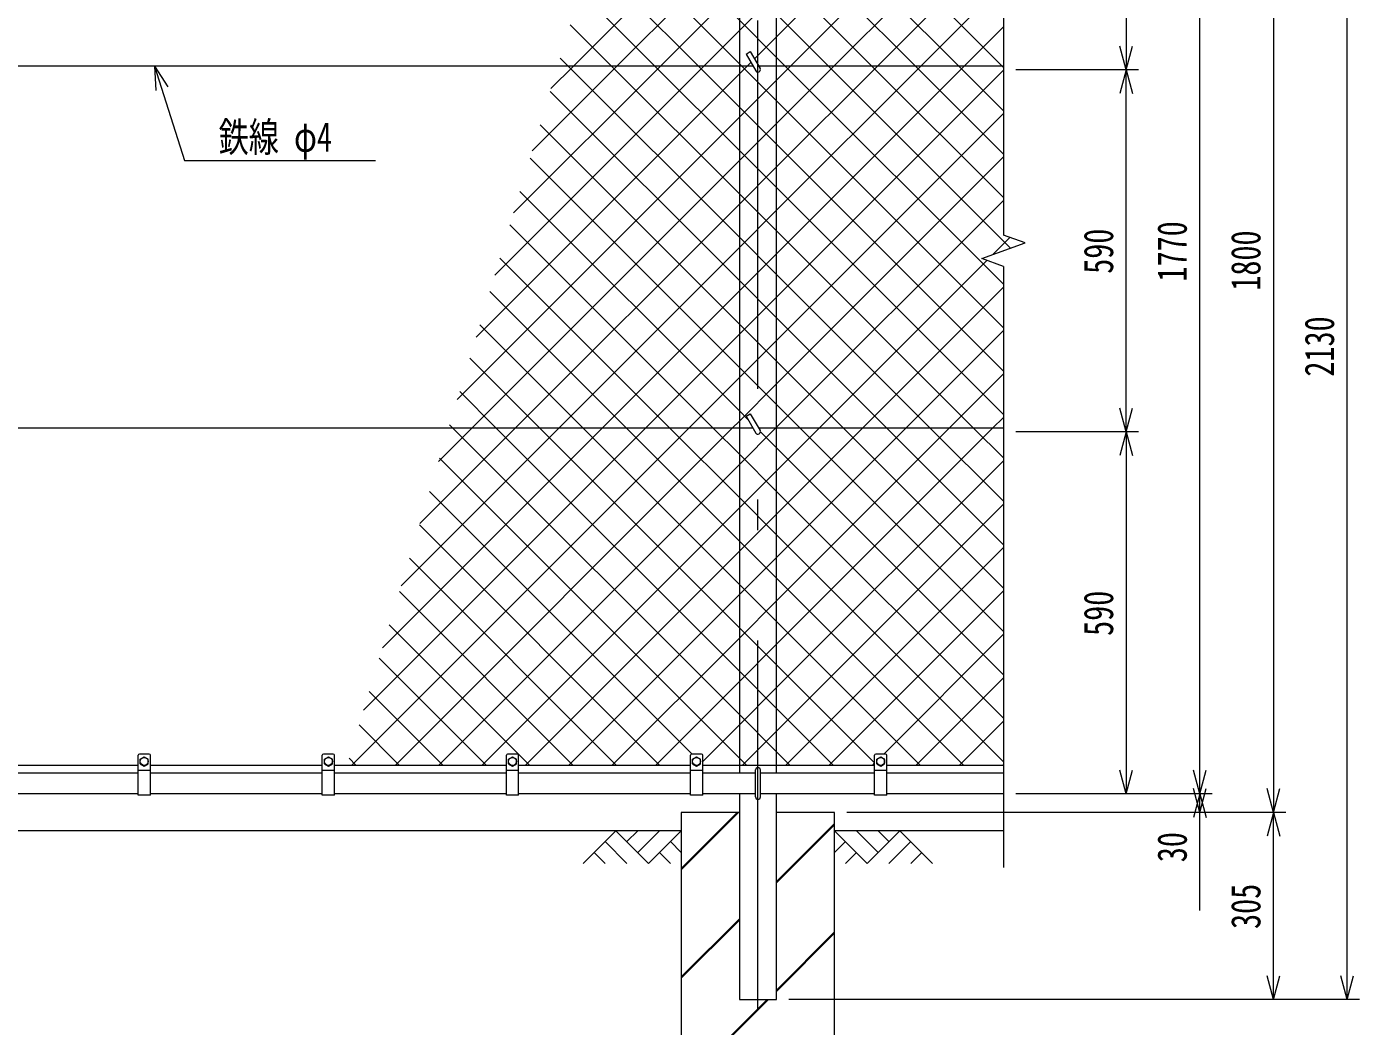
# Model space of a CAD drawing. Units: millimetres, scale not verified. Extents: x -5699 to 5699, y -3329 to 3329.
# Drawn here: x -4075 to -1904, y -1248 to 381 of the extents above; entities that cross this region are included whole.
import ezdxf
from ezdxf.enums import TextEntityAlignment as Align

# ---------------------------------------------------------------- set-up
doc = ezdxf.new("R2010")
doc.units = ezdxf.units.MM
doc.header["$LTSCALE"] = 20
doc.linetypes.add('USER1', pattern=[50.5, 30, -9, 2.5, -9])
for name, color, linetype, lineweight in [('0-0_1', 1, 'Continuous', 9), ('0-1_2', 7, 'Continuous', 13), ('0-2_3', 3, 'Continuous', 13), ('0-3_26', 2, 'USER1', 13), ('0-4_27', 7, 'Continuous', 13), ('0-5_29', 7, 'Continuous', 13), ('0-6_4', 7, 'Continuous', 9), ('0-7_25', 7, 'Continuous', 9), ('0-8_28', 7, 'Continuous', 13)]:
    doc.layers.add(name, color=color, linetype=linetype, lineweight=lineweight)
doc.styles.add('ＭＳ ゴシック', font='')
doc.styles.get('ＭＳ ゴシック').set_extended_font_data('MS Gothic')

msp = doc.modelspace()

# ---------------------------------------------------------------- linework, layer by layer
at = {"layer": '0-0_1'}
for p, q in [((-2913.8, 866.62), (-2913.8, -835.38)), ((-2853.3, -835.38), (-2853.3, 866.62)), ((-3893.55, -835.38), (-4173.55, -835.38)), ((-3593.55, -835.38), (-3873.55, -835.38)), ((-3293.55, -835.38), (-3573.55, -835.38)), ((-2993.55, -835.38), (-3273.55, -835.38)), ((-2887.55, -835.38), (-2973.55, -835.38)), ((-2693.55, -835.38), (-2879.55, -835.38)), ((-2483.55, -835.38), (-2673.55, -835.38)), ((-3893.55, -869.38), (-4173.55, -869.38)), ((-3593.55, -869.38), (-3873.55, -869.38)), ((-3293.55, -869.38), (-3573.55, -869.38)), ((-2993.55, -869.38), (-3273.55, -869.38)), ((-2887.55, -869.38), (-2973.55, -869.38)), ((-2693.55, -869.38), (-2879.55, -869.38)), ((-2483.55, -869.38), (-2673.55, -869.38))]:
    msp.add_line(p, q, dxfattribs=at)
msp.add_lwpolyline([(-2913.8, -869.38), (-2913.8, -1204.38), (-2853.3, -1204.38), (-2853.3, -869.38)], dxfattribs=at)
at = {"layer": '0-1_2'}
for p, q in [((-2556.35, 316.62), (-2853.3, 613.57)), ((-3183.95, 316.62), (-2913.8, 586.77)), ((-2759.68, 316.62), (-2483.55, 592.76)), ((-2627.06, 316.62), (-2853.3, 542.86)), ((-2688.97, 316.62), (-2483.55, 522.05)), ((-3113.24, 316.62), (-2913.8, 516.06)), ((-2980.62, 316.62), (-3156.6, 492.61)), ((-2697.77, 316.62), (-2853.3, 472.15)), ((-3051.33, 316.62), (-3172.98, 438.28)), ((-3042.53, 316.62), (-2913.8, 445.35)), ((-2618.26, 316.62), (-2483.55, 451.34)), ((-3122.04, 316.62), (-3189.37, 383.95)), ((-2547.55, 316.62), (-2483.55, 380.62)), ((-3192.75, 316.62), (-3205.75, 329.63)), ((-3281.84, 77.31), (-3042.53, 316.62)), ((-3251.31, 178.55), (-3113.24, 316.62)), ((-3220.78, 279.79), (-3183.95, 316.62)), ((-2913.8, 37.68), (-3192.75, 316.62)), ((-2913.8, 108.39), (-3122.04, 316.62)), ((-2913.8, 179.1), (-3051.33, 316.62)), ((-2913.8, 249.81), (-2980.62, 316.62)), ((-2853.3, 223.01), (-2759.68, 316.62)), ((-2853.3, 152.3), (-2688.97, 316.62)), ((-2853.3, 81.59), (-2618.26, 316.62)), ((-2853.3, 10.87), (-2547.55, 316.62)), ((-2483.55, 102.4), (-2697.77, 316.62)), ((-2483.55, 173.11), (-2627.06, 316.62)), ((-2483.55, 243.82), (-2556.35, 316.62)), ((-2913.8, -33.03), (-3222.14, 275.3)), ((-2853.3, 189.31), (-2913.8, 249.81)), ((-2853.3, -130.55), (-2483.55, 239.2)), ((-2913.8, -103.74), (-3238.52, 220.97)), ((-2913.8, 162.51), (-2853.3, 223.01)), ((-2853.3, 118.6), (-2913.8, 179.1)), ((-2483.55, -180.44), (-2853.3, 189.31)), ((-3349.68, -273.38), (-2913.8, 162.51)), ((-2913.8, -174.45), (-3254.9, 166.65)), ((-2913.8, 91.8), (-2853.3, 152.3)), ((-2853.3, -201.26), (-2483.55, 168.49)), ((-2483.55, -251.15), (-2853.3, 118.6)), ((-3278.97, -273.38), (-2913.8, 91.8)), ((-2853.3, 47.89), (-2913.8, 108.39)), ((-2913.8, 21.09), (-2853.3, 81.59)), ((-2956.3, -273.38), (-3287.67, 57.99)), ((-2532.04, -273.38), (-2853.3, 47.89)), ((-2853.3, -22.82), (-2913.8, 37.68)), ((-2501.55, 9.07), (-2473.14, 37.49)), ((-3027.01, -273.38), (-3304.05, 3.66)), ((-3208.26, -273.38), (-2913.8, 21.09)), ((-2913.8, -49.63), (-2853.3, 10.87)), ((-2853.3, -93.53), (-2913.8, -33.03)), ((-2602.75, -273.38), (-2853.3, -22.82)), ((-3097.72, -273.38), (-3320.44, -50.66)), ((-3137.55, -273.38), (-2913.8, -49.63)), ((-2713.29, -273.38), (-2483.55, -43.64)), ((-3168.43, -273.38), (-3336.82, -104.99)), ((-2853.3, -164.24), (-2913.8, -103.74)), ((-2673.46, -273.38), (-2853.3, -93.53)), ((-2642.58, -273.38), (-2483.55, -114.35)), ((-2913.8, -191.05), (-2853.3, -130.55)), ((-2744.17, -273.38), (-2853.3, -164.24)), ((-2996.13, -273.38), (-2913.8, -191.05)), ((-2853.3, -234.95), (-2913.8, -174.45)), ((-2571.87, -273.38), (-2483.55, -185.06)), ((-3309.86, -273.38), (-3369.59, -213.64)), ((-2913.8, -261.76), (-2853.3, -201.26)), ((-2814.88, -273.38), (-2853.3, -234.95)), ((-2501.16, -273.38), (-2483.55, -255.77)), ((-3545.13, -822.38), (-2996.13, -273.38)), ((-3495.57, -631.39), (-3137.55, -273.38)), ((-3474.42, -822.38), (-2925.42, -273.38)), ((-3465.04, -530.15), (-3208.26, -273.38)), ((-3434.51, -428.91), (-3278.97, -273.38)), ((-3403.97, -327.67), (-3349.68, -273.38)), ((-3380.57, -273.38), (-3385.97, -267.97)), ((-2913.8, -740.14), (-3380.57, -273.38)), ((-2913.8, -669.43), (-3309.86, -273.38)), ((-2913.8, -528.01), (-3168.43, -273.38)), ((-2913.8, -457.3), (-3097.72, -273.38)), ((-2913.8, -386.59), (-3027.01, -273.38)), ((-2913.8, -315.88), (-2956.3, -273.38)), ((-2925.42, -273.38), (-2913.8, -261.76)), ((-2853.3, -413.39), (-2713.29, -273.38)), ((-2853.3, -484.1), (-2642.58, -273.38)), ((-2853.3, -554.81), (-2571.87, -273.38)), ((-2853.3, -625.52), (-2501.16, -273.38)), ((-2483.55, -604.7), (-2814.88, -273.38)), ((-2483.55, -533.99), (-2744.17, -273.38)), ((-2483.55, -463.28), (-2673.46, -273.38)), ((-2483.55, -392.57), (-2602.75, -273.38)), ((-2483.55, -321.86), (-2532.04, -273.38)), ((-2853.3, -376.38), (-2913.8, -315.88)), ((-2990.99, -804.38), (-3418.74, -376.62)), ((-2853.3, -447.09), (-2913.8, -386.59)), ((-2483.55, -746.13), (-2853.3, -376.38)), ((-3043.7, -822.38), (-3435.12, -430.95)), ((-2913.8, -473.89), (-2853.3, -413.39)), ((-2483.55, -816.84), (-2853.3, -447.09)), ((-3262.29, -822.38), (-2913.8, -473.89)), ((-2853.3, -517.8), (-2913.8, -457.3)), ((-2838.02, -822.38), (-2483.55, -467.9)), ((-3114.41, -822.38), (-3451.51, -485.28)), ((-2913.8, -544.6), (-2853.3, -484.1)), ((-2548.72, -822.38), (-2853.3, -517.8)), ((-3185.12, -822.38), (-3467.89, -539.61)), ((-2853.3, -588.51), (-2913.8, -528.01)), ((-2767.31, -822.38), (-2483.55, -538.61)), ((-3191.58, -822.38), (-2913.8, -544.6)), ((-2913.8, -615.31), (-2853.3, -554.81)), ((-3255.83, -822.38), (-3484.27, -593.93)), ((-2619.43, -822.38), (-2853.3, -588.51)), ((-3120.87, -822.38), (-2913.8, -615.31)), ((-2913.8, -686.02), (-2853.3, -625.52)), ((-2678.6, -804.38), (-2483.55, -609.33)), ((-3326.54, -822.38), (-3500.66, -648.26)), ((-2853.3, -729.93), (-2913.8, -669.43)), ((-3050.16, -822.38), (-2913.8, -686.02)), ((-2625.89, -822.38), (-2483.55, -680.04)), ((-3397.25, -822.38), (-3517.04, -702.59)), ((-2760.86, -822.38), (-2853.3, -729.93)), ((-3467.96, -822.38), (-3533.43, -756.91)), ((-2853.3, -800.64), (-2913.8, -740.14)), ((-2555.18, -822.38), (-2483.55, -750.75)), ((-2831.57, -822.38), (-2853.3, -800.64)), ((-3538.67, -822.38), (-3549.81, -811.24)), ((-2972.99, -822.38), (-2973.55, -821.81)), ((-2696.6, -822.38), (-2693.55, -819.33)), ((-2484.47, -822.38), (-2483.55, -821.46))]:
    msp.add_line(p, q, dxfattribs=at)
for points in [[(-2483.55, 314.53), (-2485.64, 316.62), (-2853.3, 684.28), (-2913.8, 744.78), (-3022.64, 853.62)], [(-3312.38, -23.94), (-2971.82, 316.62), (-2913.8, 374.64), (-2853.3, 435.14), (-2483.55, 804.89)], [(-2889.25, 328.48), (-2853.3, 364.43), (-2483.55, 734.18)], [(-3373.44, -226.42), (-2913.8, 233.22), (-2853.3, 293.72), (-2830.4, 316.62), (-2483.55, 663.47)], [(-2471.77, 19.91), (-2768.48, 316.62), (-2853.3, 401.44), (-2913.8, 461.94), (-3107.45, 655.59)], [(-2483.55, -39.02), (-2839.2, 316.62), (-2853.3, 330.73), (-2913.8, 391.23), (-3123.83, 601.26)], [(-2483.55, -109.73), (-2853.3, 260.02), (-2909.91, 316.62), (-2913.8, 320.52), (-3140.22, 546.93)], [(-3526.1, -732.64), (-3066.84, -273.38), (-2913.8, -120.34), (-2853.3, -59.84), (-2483.55, 309.91)], [(-3342.91, -125.18), (-2913.8, 303.93), (-2901.11, 316.62), (-2895.1, 322.63)], [(-2899.89, -259.08), (-2913.8, -245.17), (-3271.29, 112.32)], [(-3403.71, -822.38), (-2913.8, -332.47), (-2854.71, -273.38), (-2853.3, -271.97), (-2483.55, 97.78)], [(-3333, -822.38), (-2913.8, -403.18), (-2853.3, -342.68), (-2784, -273.38), (-2510.75, -0.13)], [(-2693.55, -818.97), (-2853.3, -659.22), (-2913.8, -598.72), (-3239.15, -273.38), (-3353.2, -159.32)], [(-2483.55, -675.42), (-2853.3, -305.67), (-2879.56, -279.41)], [(-2902.28, -822.38), (-2913.8, -810.85), (-3402.36, -322.3)], [(-2973.55, -816.48), (-2913.8, -756.73), (-2853.3, -696.23), (-2483.55, -326.48)], [(-2908.74, -822.38), (-2853.3, -766.94), (-2483.55, -397.19)]]:
    msp.add_lwpolyline(points, dxfattribs=at)
at = {"layer": '0-2_3'}
for p, q in [((-2902.94, 336.21), (-2896.02, 340.21)), ((-2902.94, 336.21), (-2887.02, 308.62)), ((-2896.02, 340.21), (-2880.09, 312.62)), ((-2891.64, 316.62), (-4882.4, 316.62)), ((-2483.55, 316.62), (-2882.4, 316.62)), ((-2902.94, -253.79), (-2896.02, -249.79)), ((-2902.94, -253.79), (-2887.02, -281.38)), ((-2896.02, -249.79), (-2880.09, -277.38)), ((-2891.64, -273.38), (-4882.4, -273.38)), ((-2483.55, -273.38), (-2882.4, -273.38)), ((-4173.55, -822.38), (-3893.55, -822.38)), ((-3893.55, -871.38), (-3893.55, -806.38)), ((-3875.55, -804.38), (-3891.55, -804.38)), ((-3890.05, -820.12), (-3890.05, -812.63)), ((-3890.05, -820.12), (-3883.55, -823.88)), ((-3883.55, -823.88), (-3877.05, -820.12)), ((-3877.05, -820.12), (-3877.05, -812.63)), ((-3873.55, -871.38), (-3873.55, -806.38)), ((-3873.55, -822.38), (-3593.55, -822.38)), ((-3593.55, -871.38), (-3593.55, -806.38)), ((-3575.55, -804.38), (-3591.55, -804.38)), ((-3590.05, -820.12), (-3590.05, -812.63)), ((-3590.05, -820.12), (-3583.55, -823.88)), ((-3583.55, -823.88), (-3577.05, -820.12)), ((-3577.05, -820.12), (-3577.05, -812.63)), ((-3573.55, -871.38), (-3573.55, -806.38)), ((-3573.55, -822.38), (-3293.55, -822.38)), ((-3293.55, -871.38), (-3293.55, -806.38)), ((-3275.55, -804.38), (-3291.55, -804.38)), ((-3290.05, -820.12), (-3290.05, -812.63)), ((-3290.05, -820.12), (-3283.55, -823.88)), ((-3283.55, -823.88), (-3277.05, -820.12)), ((-3277.05, -820.12), (-3277.05, -812.63)), ((-3273.55, -871.38), (-3273.55, -806.38)), ((-3273.55, -822.38), (-2993.55, -822.38)), ((-2993.55, -871.38), (-2993.55, -806.38)), ((-2975.55, -804.38), (-2991.55, -804.38)), ((-2990.05, -820.12), (-2990.05, -812.63)), ((-2990.05, -820.12), (-2983.55, -823.88)), ((-2983.55, -823.88), (-2977.05, -820.12)), ((-2977.05, -820.12), (-2977.05, -812.63)), ((-2973.55, -871.38), (-2973.55, -806.38)), ((-2973.55, -822.38), (-2693.55, -822.38)), ((-2693.55, -871.38), (-2693.55, -806.38)), ((-2675.55, -804.38), (-2691.55, -804.38)), ((-2690.05, -820.12), (-2690.05, -812.63)), ((-2690.05, -820.12), (-2683.55, -823.88)), ((-2683.55, -823.88), (-2677.05, -820.12)), ((-2677.05, -820.12), (-2677.05, -812.63)), ((-2673.55, -871.38), (-2673.55, -806.38)), ((-2673.55, -822.38), (-2483.55, -822.38)), ((-3873.55, -831.38), (-3893.55, -831.38)), ((-3573.55, -831.38), (-3593.55, -831.38)), ((-3273.55, -831.38), (-3293.55, -831.38)), ((-2973.55, -831.38), (-2993.55, -831.38)), ((-2887.55, -874.38), (-2887.55, -830.38)), ((-2879.55, -874.38), (-2879.55, -830.38)), ((-2673.55, -831.38), (-2693.55, -831.38)), ((-3873.55, -871.38), (-3893.55, -871.38)), ((-3573.55, -871.38), (-3593.55, -871.38)), ((-3273.55, -871.38), (-3293.55, -871.38)), ((-2973.55, -871.38), (-2993.55, -871.38)), ((-2673.55, -871.38), (-2693.55, -871.38))]:
    msp.add_line(p, q, dxfattribs=at)
for points in [[(-3890.05, -812.63), (-3883.55, -808.88), (-3877.05, -812.63)], [(-3590.05, -812.63), (-3583.55, -808.88), (-3577.05, -812.63)], [(-3290.05, -812.63), (-3283.55, -808.88), (-3277.05, -812.63)], [(-2990.05, -812.63), (-2983.55, -808.88), (-2977.05, -812.63)], [(-2690.05, -812.63), (-2683.55, -808.88), (-2677.05, -812.63)]]:
    msp.add_lwpolyline(points, dxfattribs=at)
for centre in [(-3883.55, -816.38), (-3583.55, -816.38), (-3283.55, -816.38), (-2983.55, -816.38), (-2683.55, -816.38)]:
    msp.add_circle(centre, 6.49, dxfattribs=at)
for centre, radius, start, end in [((-2883.55, 310.62), 4, 210, 30), ((-2883.55, -279.38), 4, 210, 30), ((-3891.55, -806.38), 2, 90, 180), ((-3875.55, -806.38), 2, 0, 90), ((-3591.55, -806.38), 2, 90, 180), ((-3575.55, -806.38), 2, 0, 90), ((-3291.55, -806.38), 2, 90, 180), ((-3275.55, -806.38), 2, 0, 90), ((-2991.55, -806.38), 2, 90, 180), ((-2975.55, -806.38), 2, 0, 90), ((-2691.55, -806.38), 2, 90, 180), ((-2675.55, -806.38), 2, 0, 90), ((-2883.55, -830.38), 4, 0, 180), ((-2883.55, -874.38), 4, 180, 0)]:
    msp.add_arc(centre, radius, start, end, dxfattribs=at)
at = {"layer": '0-3_26'}
msp.add_line((-2883.55, -1219.38), (-2883.55, 940.62), dxfattribs=at)
at = {"layer": '0-4_27'}
for p, q in [((-2483.55, 960.62), (-2483.55, 41.28)), ((-1923.55, -1204.38), (-1923.55, 925.62)), ((-2283.55, 900.62), (-2283.55, 310.62)), ((-2163.55, -869.38), (-2163.55, 900.62)), ((-2043.55, 900.62), (-2043.55, -899.38)), ((-2283.55, 310.62), (-2293.91, 349.26)), ((-2283.55, 310.62), (-2273.2, 349.26)), ((-2263.55, 310.62), (-2463.55, 310.62)), ((-2263.55, 310.62), (-2463.55, 310.62)), ((-2283.55, 310.62), (-2293.91, 271.99)), ((-2283.55, -279.38), (-2283.55, 310.62)), ((-2283.55, 310.62), (-2273.2, 271.99)), ((-2518.79, 2.8), (-2448.31, 28.45)), ((-2448.31, 28.45), (-2483.55, 41.28)), ((-2483.55, -10.03), (-2518.79, 2.8)), ((-2483.55, -10.03), (-2483.55, -989.38)), ((-2283.55, -279.38), (-2293.91, -240.74)), ((-2283.55, -279.38), (-2273.2, -240.74)), ((-2263.55, -279.38), (-2463.55, -279.38)), ((-2263.55, -279.38), (-2463.55, -279.38)), ((-2283.55, -279.38), (-2293.91, -318.01)), ((-2283.55, -279.38), (-2283.55, -869.38)), ((-2283.55, -279.38), (-2273.2, -318.01)), ((-2283.55, -869.38), (-2293.91, -830.74)), ((-2283.55, -869.38), (-2273.2, -830.74)), ((-2163.55, -869.38), (-2173.91, -830.74)), ((-2163.55, -869.38), (-2153.2, -830.74)), ((-2163.55, -899.38), (-2173.91, -860.74)), ((-2163.55, -899.38), (-2153.2, -860.74)), ((-2043.55, -899.38), (-2053.91, -860.74)), ((-2043.55, -899.38), (-2033.2, -860.74)), ((-2143.55, -869.38), (-2463.55, -869.38)), ((-2143.55, -869.38), (-2463.55, -869.38)), ((-2263.55, -869.38), (-2463.55, -869.38)), ((-2163.55, -869.38), (-2173.91, -908.01)), ((-2163.55, -1059.38), (-2163.55, -869.38)), ((-2163.55, -869.38), (-2153.2, -908.01)), ((-2143.55, -899.38), (-2738.55, -899.38)), ((-2023.55, -899.38), (-2738.55, -899.38)), ((-2023.55, -899.38), (-2738.55, -899.38)), ((-2043.55, -899.38), (-2053.91, -938.01)), ((-2043.55, -1204.38), (-2043.55, -899.38)), ((-2043.55, -899.38), (-2033.2, -938.01)), ((-2043.55, -1204.38), (-2053.91, -1165.74)), ((-2043.55, -1204.38), (-2033.2, -1165.74)), ((-1923.55, -1204.38), (-1933.91, -1165.74)), ((-1923.55, -1204.38), (-1913.2, -1165.74)), ((-1903.55, -1204.38), (-2833.3, -1204.38)), ((-2023.55, -1204.38), (-2833.3, -1204.38))]:
    msp.add_line(p, q, dxfattribs=at)
at = {"layer": '0-5_29'}
for p, q in [((-3008.55, -992.9), (-2915.02, -899.38)), ((-3008.55, -991.8), (-2916.13, -899.38)), ((-3008.55, -990.69), (-2917.23, -899.38)), ((-3114.98, -929.38), (-3168.19, -982.59)), ((-3114.98, -929.38), (-3061.76, -982.59)), ((-3097.24, -947.11), (-3079.5, -929.38)), ((-3079.5, -964.85), (-3044.03, -929.38)), ((-3061.76, -982.59), (-3008.55, -929.38)), ((-2853.3, -1012.22), (-2758.55, -917.47)), ((-2853.3, -1013.33), (-2758.55, -918.58)), ((-2853.3, -1014.43), (-2758.55, -919.68)), ((-2705.34, -982.59), (-2758.55, -929.38)), ((-2687.6, -964.85), (-2723.08, -929.38)), ((-2652.13, -929.38), (-2705.34, -982.59)), ((-2669.77, -947.21), (-2687.6, -929.38)), ((-2652.13, -929.38), (-2598.92, -982.59)), ((-3132.71, -947.11), (-3097.08, -982.59)), ((-3026.29, -947.11), (-3008.55, -964.77)), ((-2740.82, -947.11), (-2758.55, -964.77)), ((-2634.39, -947.11), (-2670.03, -982.59)), ((-3150.45, -964.85), (-3132.63, -982.59)), ((-3044.03, -964.85), (-3026.21, -982.59)), ((-2723.08, -964.85), (-2740.9, -982.59)), ((-2616.65, -964.85), (-2634.47, -982.59)), ((-3008.55, -1167.47), (-2913.8, -1072.72)), ((-3008.55, -1168.58), (-2913.8, -1073.83)), ((-3008.55, -1169.68), (-2913.8, -1074.93)), ((-2853.3, -1189), (-2758.55, -1094.25)), ((-2853.3, -1190.1), (-2758.55, -1095.35)), ((-2853.3, -1191.21), (-2758.55, -1096.46)), ((-3008.55, -1346.46), (-2866.47, -1204.38)), ((-3008.55, -1345.35), (-2867.58, -1204.38)), ((-3008.55, -1344.25), (-2868.68, -1204.38))]:
    msp.add_line(p, q, dxfattribs=at)
at = {"layer": '0-6_4'}
msp.add_line((-2758.55, -899.38), (-2853.3, -899.38), dxfattribs=at)
msp.add_lwpolyline([(-2913.8, -899.38), (-3008.55, -899.38), (-3008.55, -1349.38), (-2758.55, -1349.38), (-2758.55, -899.38)], dxfattribs=at)
at = {"layer": '0-7_25'}
for p, q in [((-3008.55, -929.38), (-4758.55, -929.38)), ((-2483.55, -929.38), (-2758.55, -929.38))]:
    msp.add_line(p, q, dxfattribs=at)
at = {"layer": '0-8_28'}
for q in [(-3845.08, 282.92), (-3864.82, 276.66)]:
    msp.add_line((-3866.63, 316.62), q, dxfattribs=at)
msp.add_lwpolyline([(-3866.63, 316.62), (-3817.93, 162.99), (-3506.6, 162.99)], dxfattribs=at)

# ---------------------------------------------------------------- texts
at = {"layer": '0-4_27', "style": 'ＭＳ ゴシック', "width": 0.75}
for s, p in [('590', (-2290.3, -21.88)), ('1770', (-2170.3, -34.38)), ('1800', (-2050.3, -49.38)), ('2130', (-1930.3, -189.38)), ('590', (-2290.3, -611.88)), ('30', (-2170.3, -980.64)), ('305', (-2050.3, -1089.38))]:
    msp.add_text(s, height=48.09, rotation=90, dxfattribs=at).set_placement(p, align=Align.BOTTOM_LEFT)
at = {"layer": '0-8_28', "style": 'ＭＳ ゴシック', "width": 0.75}
msp.add_text('鉄線 φ4', height=48.11, dxfattribs=at).set_placement((-3762.51, 162.53), align=Align.BOTTOM_LEFT)

doc.saveas('drawing.dxf')
